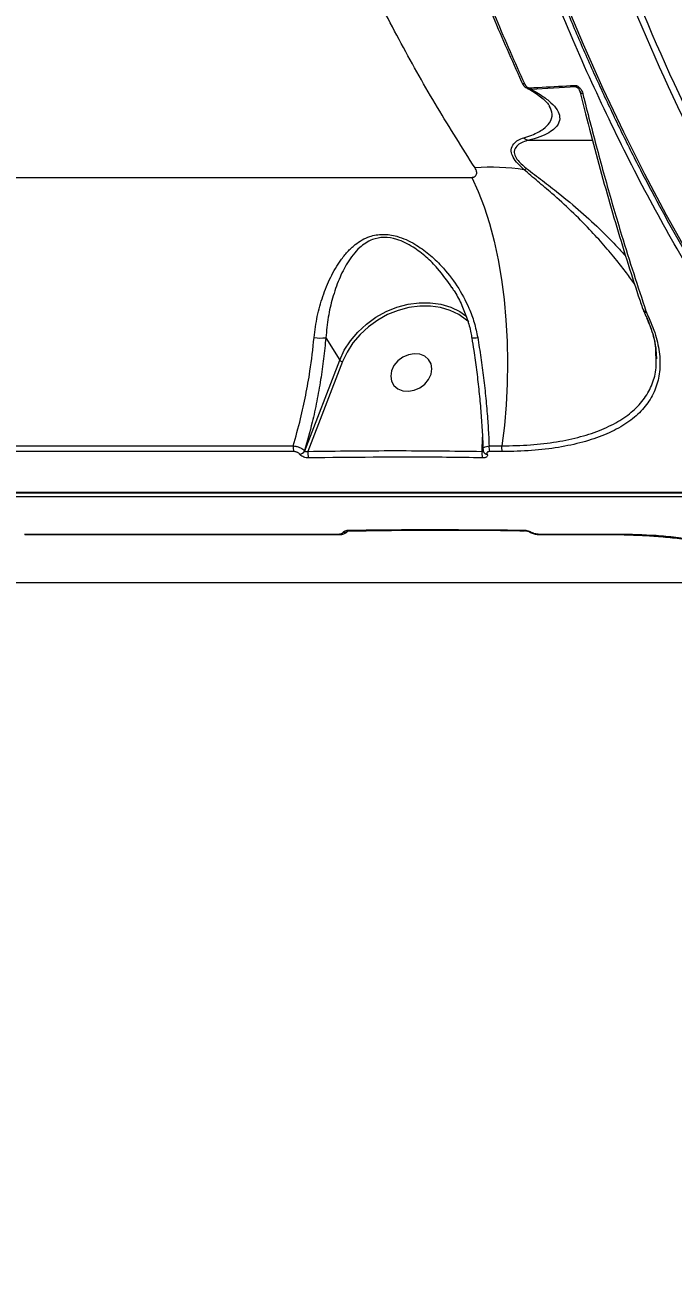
# Model space of a CAD drawing. Header units: millimetres. Extents: x -6028 to 5958, y -6064 to 4137.
# Drawn here: x -2965.4 to -2830.8, y 839.1 to 1097.6 of the extents above; entities that cross this region are included whole.
import ezdxf

# ---------------------------------------------------------------- set-up
doc = ezdxf.new("R2010")
doc.units = ezdxf.units.MM
for name, color, linetype in [('DIKOM_ОБЪЕКТ', 7, 'Continuous'), ('DIKOM_РАЗМЕР_ЗОНА', 7, 'Continuous'), ('DIKOM_РАЗМЕР_ОБЪЕКТА', 7, 'Continuous')]:
    doc.layers.add(name, color=color, linetype=linetype)
doc.styles.add('style1', font='arial.ttf', dxfattribs={"width": 0.8})
doc.dimstyles.new('1-50', dxfattribs={"dimtxt": 300, "dimasz": 200, "dimexe": 100, "dimexo": 0, "dimgap": 100, "dimtad": 1, "dimtxsty": 'style1', "dimcen": 200, "dimclrd": 7, "dimclre": 7, "dimclrt": 7, "dimadec": 1, "dimazin": 2, "dimtfac": 1, "dimtmove": 0, "dimatfit": 2, "dimfxl": 0, "dimlwd": 25, "dimlwe": 18, "dimarcsym": 0})

# ---------------------------------------------------------------- blocks, each defined once
blk = doc.blocks.new('*D9')
at = {"layer": 'Defpoints', "color": 0, "transparency": 16777216}
for p in [(-6027.56, 1459.58), (4556.58, 1382.7), (4556.58, -5964.37)]:
    blk.add_point(p, dxfattribs=at)
at = {"layer": 'DIKOM_РАЗМЕР_ЗОНА', "color": 7, "lineweight": 18, "transparency": 16777216}
for p, q in [((-6027.56, 1459.58), (-6027.56, -6064.37)), ((4556.58, 1382.7), (4556.58, -6064.37))]:
    blk.add_line(p, q, dxfattribs=at)
at = {"layer": 'DIKOM_РАЗМЕР_ЗОНА', "color": 7, "lineweight": 25, "transparency": 16777216}
blk.add_line((-5827.56, -5964.37), (4356.58, -5964.37), dxfattribs=at)
at = {"layer": 'DIKOM_РАЗМЕР_ЗОНА', "color": 7, "transparency": 16777216}
for points in [[(-5827.56, -5931.03), (-5827.56, -5997.7), (-6027.56, -5964.37)], [(4356.58, -5931.03), (4356.58, -5997.7), (4556.58, -5964.37)]]:
    blk.add_solid(points, dxfattribs=at)
at = {"layer": 'DIKOM_РАЗМЕР_ЗОНА', "color": 7, "transparency": 16777216, "insert": (157.08, -5711.2), "char_height": 300, "attachment_point": 5, "style": 'style1'}
blk.add_mtext('10600', dxfattribs=at)
blk = doc.blocks.new('*D12')
at = {"layer": 'Defpoints', "color": 0, "transparency": 16777216}
for p in [(3056.58, 1987.9), (-4027.97, 676.5), (3056.58, -3714.77)]:
    blk.add_point(p, dxfattribs=at)
at = {"layer": 'DIKOM_РАЗМЕР_ОБЪЕКТА', "color": 7, "lineweight": 18, "transparency": 16777216}
for p, q in [((3056.58, 1987.9), (3056.58, -3814.77)), ((-4027.97, 676.5), (-4027.97, -3814.77))]:
    blk.add_line(p, q, dxfattribs=at)
at = {"layer": 'DIKOM_РАЗМЕР_ОБЪЕКТА', "color": 7, "lineweight": 25, "transparency": 16777216}
blk.add_line((-3827.97, -3714.77), (2856.58, -3714.77), dxfattribs=at)
at = {"layer": 'DIKOM_РАЗМЕР_ОБЪЕКТА', "color": 7, "transparency": 16777216}
for points in [[(-3827.97, -3681.44), (-3827.97, -3748.11), (-4027.97, -3714.77)], [(2856.58, -3681.44), (2856.58, -3748.11), (3056.58, -3714.77)]]:
    blk.add_solid(points, dxfattribs=at)
at = {"layer": 'DIKOM_РАЗМЕР_ОБЪЕКТА', "color": 7, "transparency": 16777216, "insert": (20, -3461.6), "char_height": 300, "attachment_point": 5, "style": 'style1'}
blk.add_mtext('7100', dxfattribs=at)

msp = doc.modelspace()

# ---------------------------------------------------------------- linework, layer by layer
at = {"layer": 'DIKOM_ОБЪЕКТ', "color": 7, "linetype": 'Continuous', "lineweight": 15}
for p, q in [((-2851.021, 1084.691), (-2860.275, 1084.173)), ((-2850.506, 1084.371), (-2851.021, 1084.691)), ((-2850.179, 1083.74), (-2850.134, 1083.556)), ((-2856.498, 1080.635), (-2856.509, 1080.669)), ((-2860.784, 1073.614), (-2847.592, 1073.614)), ((-3020.015, 1065.899), (-2872.605, 1065.899)), ((-2837.113, 1038.53), (-2837.109, 1038.518)), ((-2836.472, 1038.073), (-2836.462, 1038.043)), ((-2836.462, 1038.043), (-2836.372, 1037.819)), ((-2902.933, 1032.585), (-2900.056, 1027.949)), ((-2872.613, 1032.542), (-2872.611, 1032.539)), ((-2834.373, 1028.209), (-2834.403, 1029.284)), ((-2834.356, 1029.226), (-2834.277, 1028.173)), ((-2907.321, 1009.118), (-2900.056, 1027.949)), ((-2899.455, 1027.629), (-2906.647, 1008.987)), ((-2870.506, 1008.987), (-2870.424, 1011.908)), ((-2972.193, 1010.124), (-2909.709, 1010.124)), ((-2909.578, 1008.941), (-2972.107, 1008.941)), ((-2908.385, 1008.414), (-2908.393, 1008.428)), ((-2907.329, 1009.132), (-2907.321, 1009.118)), ((-2869.459, 1008.428), (-2869.45, 1008.414)), ((-2869.042, 1010.124), (-2866.371, 1010.124)), ((-2866.209, 1008.941), (-2868.882, 1008.941)), ((-3071.655, 1000.542), (-2794.242, 1000.542)), ((-3071.655, 1000.407), (-2793.984, 1000.407)), ((-2793.347, 999.54), (-3071.656, 999.54)), ((-2898.122, 992.495), (-2898.112, 992.495)), ((-2861.667, 992.521), (-2861.657, 992.521)), ((-2965.499, 991.819), (-2900.358, 991.819)), ((-2965.406, 991.705), (-2965.4, 991.705)), ((-2965.4, 991.705), (-2900.209, 991.705)), ((-2858.736, 991.819), (-2841.205, 991.819)), ((-2858.564, 991.705), (-2858.554, 991.705)), ((-2858.554, 991.705), (-2841.009, 991.705)), ((-2841.009, 991.705), (-2840.996, 991.705)), ((-3033.655, 981.771), (-2795.57, 981.771))]:
    msp.add_line(p, q, dxfattribs=at)
at = {"layer": 'DIKOM_ОБЪЕКТ', "color": 7, "linetype": 'Continuous', "lineweight": 15, "flags": 128}
for points in [[(-2853.489, 1102.988), (-2849.52, 1093.544), (-2845.411, 1084.328), (-2841.167, 1075.347), (-2836.79, 1066.609), (-2832.284, 1058.121), (-2827.654, 1049.891)], [(-2872.605, 1065.899), (-2871.287, 1062.977), (-2870.076, 1059.775), (-2868.983, 1056.319), (-2868.016, 1052.634), (-2867.182, 1048.75), (-2866.488, 1044.696), (-2865.939, 1040.505), (-2865.539, 1036.209), (-2865.292, 1031.842), (-2865.199, 1027.436), (-2865.262, 1023.028), (-2865.48, 1018.65), (-2865.85, 1014.338), (-2866.371, 1010.124)], [(-2900.056, 1027.949), (-2899.093, 1030.003), (-2897.829, 1031.961), (-2896.292, 1033.779), (-2894.516, 1035.419), (-2892.539, 1036.845), (-2890.404, 1038.024), (-2888.159, 1038.932), (-2885.852, 1039.549), (-2883.534, 1039.861), (-2881.256, 1039.861), (-2879.067, 1039.549), (-2877.016, 1038.932), (-2875.146, 1038.024), (-2873.843, 1037.128)], [(-2873.275, 1035.866), (-2873.704, 1036.254), (-2875.3, 1037.398), (-2877.113, 1038.279), (-2879.102, 1038.877), (-2881.225, 1039.179), (-2883.434, 1039.179), (-2885.682, 1038.877), (-2887.919, 1038.279), (-2890.096, 1037.398), (-2892.166, 1036.254), (-2894.083, 1034.872), (-2895.805, 1033.282), (-2897.296, 1031.518), (-2898.521, 1029.62), (-2899.455, 1027.629)], [(-2885.792, 1021.468), (-2884.574, 1021.678), (-2883.407, 1022.187), (-2882.383, 1022.953), (-2881.587, 1023.914), (-2881.082, 1024.992), (-2880.911, 1026.1), (-2881.086, 1027.148), (-2881.593, 1028.051), (-2882.391, 1028.736), (-2883.417, 1029.148), (-2884.585, 1029.253), (-2885.803, 1029.043), (-2886.971, 1028.534), (-2887.994, 1027.768), (-2888.79, 1026.807), (-2889.295, 1025.729), (-2889.466, 1024.621), (-2889.291, 1023.573), (-2888.784, 1022.67), (-2887.986, 1021.984), (-2886.961, 1021.573), (-2885.792, 1021.468)]]:
    msp.add_lwpolyline(points, dxfattribs=at)
at = {"layer": 'DIKOM_ОБЪЕКТ', "color": 7, "linetype": 'Continuous', "lineweight": 15}
for centre, radius, start, end in [((-2418.844, 1274.931), 454.677, 199.86925, 209.01132), ((-2418.55, 1275.125), 453.667, 199.86926, 209.01148), ((-2861.945, 1085.773), 0.349, 172.01734, 205.45689), ((-2861.797, 1085.935), 0.558, 213.93416, 278.36809), ((-2860.048, 1084.718), 0.59, 202.19675, 247.30192), ((-2850.799, 1085.254), 0.606, 203.43457, 248.52545), ((-2849.569, 1083.948), 0.656, 199.73804, 268.00232), ((-2868.633, 1022.682), 45.318, 81.28125, 94.21395), ((-2862.465, 1069.392), 2.039, 290.11752, 306.20349), ((-2836.432, 1038.808), 0.735, 202.77678, 266.89587), ((-2836.414, 1038.787), 0.745, 200.86089, 266.26455), ((-2903.939, 1041.471), 8.942, 260.79988, 276.45952), ((-2872.503, 1038.241), 5.703, 268.91712, 281.0333), ((-2899.338, 1028.572), 0.95, 220.90038, 262.90718), ((-2907.378, 1009.783), 2.356, 171.69008, 200.94181), ((-2908.418, 1009.622), 1.194, 271.21509, 335.78723), ((-2908.41, 1009.608), 1.194, 271.2029, 335.7876), ((-2904.427, 1008.532), 2.266, 168.41839, 203.21623), ((-2868.42, 1008.469), 2.149, 166.06442, 202.73512), ((-2869.487, 1009.17), 0.743, 212.31204, 272.20176), ((-2869.479, 1009.155), 0.742, 211.91317, 272.23511), ((-2867.114, 1009.783), 1.958, 169.96387, 205.44441), ((-2899.073, 993.175), 0.986, 256.90138, 311.95634), ((-2898.092, 992.704), 0.211, 206.1789, 261.9061), ((-2861.635, 992.735), 0.216, 206.81402, 261.62232), ((-2900.184, 991.891), 0.188, 202.48528, 261.70521), ((-2860.439, 992.616), 0.411, 239.97136, 289.27978), ((-2858.533, 991.938), 0.235, 210.411, 262.57999), ((-2840.993, 991.957), 0.253, 213.06778, 266.27175)]:
    msp.add_arc(centre, radius, start, end, dxfattribs=at)
for points, knots in [([(-2794.242, 1000.542), (-2796.269, 1002.879), (-2801.774, 1009.224), (-2810.471, 1020.524), (-2820.205, 1034.693), (-2829.528, 1049.932), (-2838.402, 1066.148), (-2846.784, 1083.273), (-2854.642, 1101.259), (-2861.955, 1120.094), (-2868.719, 1139.731), (-2874.92, 1160.1), (-2880.528, 1181.106), (-2885.518, 1202.651), (-2889.868, 1224.675), (-2893.557, 1247.147), (-2896.593, 1270.024), (-2898.971, 1293.23), (-2900.683, 1316.656), (-2901.718, 1340.194), (-2902.068, 1363.771), (-2901.718, 1387.348), (-2900.683, 1410.886), (-2898.971, 1434.312), (-2896.593, 1457.518), (-2893.557, 1480.394), (-2889.868, 1502.868), (-2885.518, 1524.891), (-2880.528, 1546.436), (-2874.919, 1567.442), (-2868.719, 1587.811), (-2861.955, 1607.448), (-2854.982, 1625.402), (-2847.892, 1641.78), (-2840.773, 1656.698), (-2833.273, 1670.96), (-2825.427, 1684.501), (-2817.308, 1697.207), (-2808.936, 1709.043), (-2801.246, 1718.926), (-2796.27, 1724.662), (-2794.242, 1726.999)], [0, 0, 0, 0, 0.0156535, 0.04249053, 0.0694123, 0.09637718, 0.12334185, 0.15026359, 0.17710068, 0.20393785, 0.23085951, 0.25782432, 0.28478906, 0.31171078, 0.33854788, 0.36538467, 0.39230604, 0.4192705, 0.44623497, 0.47315634, 0.49999313, 0.52683012, 0.55375168, 0.58071636, 0.607681, 0.63460258, 0.66143952, 0.68827653, 0.71519809, 0.74216275, 0.76912743, 0.79604901, 0.82288594, 0.84596412, 0.86916487, 0.89239289, 0.91562087, 0.93882159, 0.96158406, 0.9843466, 1, 1, 1, 1]), ([(-2871.963, 1067.878), (-2874.591, 1072.01), (-2879.85, 1080.28), (-2887.33, 1093.6), (-2894.487, 1107.545), (-2901.554, 1122.754), (-2908.461, 1139.298), (-2915.126, 1157.237), (-2921.265, 1175.87), (-2926.844, 1195.109), (-2931.83, 1214.867), (-2936.152, 1234.874), (-2939.805, 1255.089), (-2942.814, 1275.457), (-2945.21, 1296.133), (-2946.981, 1317.019), (-2948.112, 1338.02), (-2948.6, 1359.493), (-2948.386, 1381.394), (-2947.443, 1403.668), (-2945.783, 1425.8), (-2943.447, 1447.396), (-2940.462, 1468.408), (-2936.883, 1488.811), (-2932.69, 1508.847), (-2927.908, 1528.424), (-2922.565, 1547.452), (-2916.713, 1565.753), (-2910.373, 1583.299), (-2903.576, 1600.094), (-2896.311, 1616.211), (-2888.603, 1631.563), (-2880.522, 1646.165), (-2874.813, 1655.168), (-2871.963, 1659.663)], [0, 0, 0, 0, 0.0284581, 0.0569512, 0.0854444, 0.1139021, 0.1459255, 0.1780521, 0.21023, 0.2424063, 0.2745294, 0.3065505, 0.3375582, 0.3686636, 0.3998177, 0.4309708, 0.4620735, 0.4930794, 0.525948, 0.5588751, 0.5918026, 0.6246717, 0.656167, 0.6877611, 0.7194068, 0.7510542, 0.7826521, 0.8141501, 0.845049, 0.8760379, 0.9070735, 0.9381097, 0.9691002, 1, 1, 1, 1]), ([(-2900.723, 1362.769), (-2900.716, 1360.749), (-2900.696, 1354.889), (-2900.538, 1345.194), (-2900.195, 1333.696), (-2899.688, 1322.219), (-2899.02, 1310.774), (-2898.19, 1299.369), (-2897.199, 1288.013), (-2896.048, 1276.713), (-2894.737, 1265.478), (-2893.268, 1254.317), (-2891.642, 1243.239), (-2889.86, 1232.251), (-2887.923, 1221.362), (-2885.833, 1210.58), (-2883.591, 1199.912), (-2881.198, 1189.368), (-2878.658, 1178.955), (-2875.972, 1168.681), (-2873.14, 1158.553), (-2870.167, 1148.579), (-2867.053, 1138.767), (-2863.801, 1129.124), (-2860.415, 1119.657), (-2856.895, 1110.374), (-2853.245, 1101.281), (-2849.468, 1092.385), (-2845.565, 1083.692), (-2841.541, 1075.211), (-2837.398, 1066.946), (-2833.14, 1058.904), (-2828.768, 1051.091), (-2824.287, 1043.513), (-2819.7, 1036.175), (-2815.011, 1029.084), (-2810.222, 1022.244), (-2805.337, 1015.662), (-2800.361, 1009.341), (-2795.296, 1003.287), (-2790.146, 997.504), (-2784.916, 991.996), (-2779.609, 986.769), (-2774.23, 981.825), (-2768.781, 977.17), (-2763.269, 972.806), (-2757.696, 968.736), (-2752.067, 964.965), (-2746.387, 961.49), (-2740.657, 958.338), (-2736.039, 955.999), (-2733.318, 954.822), (-2732.535, 954.484)], [0, 0, 0, 0, 0.010755, 0.031188, 0.0516214, 0.0720549, 0.0924885, 0.1129222, 0.133356, 0.15379, 0.1742242, 0.1946585, 0.2150931, 0.235528, 0.2559631, 0.2763985, 0.2968343, 0.3172705, 0.337707, 0.3581439, 0.3785813, 0.3990192, 0.4194576, 0.4398966, 0.4603359, 0.480776, 0.5012166, 0.5216578, 0.5420995, 0.5625419, 0.5829848, 0.6034283, 0.6238724, 0.644317, 0.6647621, 0.6852074, 0.705653, 0.7260989, 0.7465444, 0.7669897, 0.7874344, 0.8078782, 0.8283207, 0.8487616, 0.8692003, 0.8896364, 0.9100693, 0.9304986, 0.9509234, 0.9713433, 0.9917579, 1, 1, 1, 1]), ([(-2862.291, 1085.822), (-2864.258, 1090.236), (-2868.193, 1099.065), (-2873.736, 1112.939), (-2879.031, 1127.224), (-2882.298, 1137.125), (-2883.932, 1142.075)], [0, 0, 0, 0, 0.2491215, 0.4982426, 0.7491216, 1, 1, 1, 1]), ([(-2883.383, 1141.733), (-2881.76, 1136.809), (-2878.512, 1126.96), (-2873.227, 1112.679), (-2867.667, 1098.744), (-2863.7, 1089.836), (-2861.716, 1085.382)], [0, 0, 0, 0, 0.2491205, 0.4982426, 0.7491208, 1, 1, 1, 1]), ([(-2862.234, 1085.634), (-2862.188, 1085.519), (-2862.059, 1085.193), (-2861.692, 1084.748), (-2861.324, 1084.515), (-2861.168, 1084.416)], [0, 0, 0, 0, 0.2401315, 0.6784022, 1, 1, 1, 1]), ([(-2861.716, 1085.382), (-2861.647, 1085.253), (-2861.527, 1085.025), (-2861.264, 1084.751), (-2861.017, 1084.587), (-2860.792, 1084.501), (-2860.66, 1084.497), (-2860.594, 1084.495)], [0, 0, 0, 0, 0.3196228, 0.5619141, 0.7279404, 0.8640492, 1, 1, 1, 1]), ([(-2861.127, 1084.395), (-2861.022, 1084.342), (-2860.301, 1083.973), (-2859.257, 1083.309), (-2858.022, 1082.422), (-2857.18, 1081.644), (-2856.654, 1081.021), (-2856.527, 1080.771), (-2856.476, 1080.672)], [0, 0, 0, 0, 0.0371473, 0.2558014, 0.4726777, 0.6872471, 0.8759721, 1, 1, 1, 1]), ([(-2860.275, 1084.173), (-2860.456, 1084.181), (-2860.748, 1084.193), (-2861.02, 1084.343), (-2861.125, 1084.401)], [0, 0, 0, 0, 0.6156363, 1, 1, 1, 1]), ([(-2860.275, 1084.173), (-2859.755, 1083.88), (-2858.342, 1083.085), (-2856.535, 1081.785), (-2855.057, 1080.282), (-2854.317, 1078.798), (-2854.37, 1077.555), (-2854.95, 1076.5), (-2855.854, 1075.622), (-2857.374, 1074.738), (-2859.099, 1074.072), (-2860.403, 1073.717), (-2860.784, 1073.614)], [0, 0, 0, 0, 0.0783343, 0.2125925, 0.3472656, 0.4817939, 0.6158496, 0.691666, 0.7820715, 0.87262, 0.9628123, 1, 1, 1, 1]), ([(-2860.594, 1084.495), (-2860.026, 1084.525), (-2857.184, 1084.677), (-2854.107, 1084.851), (-2851.612, 1084.998), (-2851.355, 1085.013)], [0, 0, 0, 0, 0.1831777, 0.9158899, 1, 1, 1, 1]), ([(-2851.355, 1085.013), (-2851.26, 1085.011), (-2851.07, 1085.007), (-2850.766, 1084.895), (-2850.444, 1084.694), (-2850.078, 1084.338), (-2849.763, 1083.84), (-2849.648, 1083.471), (-2849.592, 1083.292)], [0, 0, 0, 0, 0.1098643, 0.220059, 0.3257486, 0.492515, 0.7537177, 1, 1, 1, 1]), ([(-2850.784, 1084.622), (-2850.798, 1084.632), (-2850.824, 1084.649), (-2850.874, 1084.671), (-2850.911, 1084.683), (-2850.946, 1084.691), (-2850.984, 1084.696), (-2851.007, 1084.693), (-2851.021, 1084.691)], [0, 0, 0, 0, 0.2040985, 0.3720623, 0.5414339, 0.5895223, 0.7561744, 1, 1, 1, 1]), ([(-2850.783, 1084.624), (-2850.767, 1084.614), (-2850.718, 1084.583), (-2850.62, 1084.502), (-2850.465, 1084.335), (-2850.287, 1084.053), (-2850.231, 1083.844), (-2850.198, 1083.722)], [0, 0, 0, 0, 0.0368821, 0.1175296, 0.2735415, 0.5756896, 1, 1, 1, 1]), ([(-2850.134, 1083.556), (-2849.949, 1082.798), (-2849.052, 1079.124), (-2847.385, 1072.759), (-2845.135, 1064.491), (-2842.831, 1056.494), (-2840.474, 1048.768), (-2838.569, 1042.777), (-2837.431, 1039.449), (-2837.114, 1038.522)], [0, 0, 0, 0, 0.046372, 0.2248515, 0.4025398, 0.5795028, 0.755938, 0.9320355, 1, 1, 1, 1]), ([(-2849.592, 1083.292), (-2849.47, 1082.804), (-2848.861, 1080.364), (-2847.255, 1074.093), (-2844.712, 1064.704), (-2840.993, 1051.862), (-2838.178, 1043.278), (-2836.472, 1038.073)], [0, 0, 0, 0, 0.0299892, 0.1499525, 0.390072, 0.6301905, 1, 1, 1, 1]), ([(-2861.826, 1074.136), (-2861.259, 1074.318), (-2859.545, 1074.867), (-2857.651, 1075.906), (-2856.242, 1077.371), (-2855.755, 1078.953), (-2856.265, 1080.107), (-2856.498, 1080.635)], [0, 0, 0, 0, 0.1012178, 0.3058749, 0.5108553, 0.7761321, 1, 1, 1, 1]), ([(-2861.764, 1067.477), (-2862.334, 1068.01), (-2863.372, 1068.98), (-2864.313, 1070.436), (-2864.562, 1071.806), (-2864.019, 1072.891), (-2863.027, 1073.697), (-2862.227, 1073.99), (-2861.826, 1074.136)], [0, 0, 0, 0, 0.1672712, 0.3043175, 0.4416656, 0.6370106, 0.8182901, 1, 1, 1, 1]), ([(-2860.793, 1073.614), (-2860.793, 1073.614), (-2860.891, 1073.591), (-2861.421, 1073.459), (-2862.343, 1073.13), (-2863.367, 1072.426), (-2863.925, 1071.469), (-2863.699, 1070.279), (-2862.777, 1069.011), (-2861.802, 1068.198), (-2861.261, 1067.746)], [0, 0, 0, 0, 0.0002699, 0.041452, 0.2242962, 0.4065724, 0.5849798, 0.7124762, 0.8404537, 1, 1, 1, 1]), ([(-2861.826, 1074.136), (-2861.801, 1074.113), (-2861.654, 1073.972), (-2861.321, 1073.738), (-2860.979, 1073.658), (-2860.793, 1073.614)], [0, 0, 0, 0, 0.0844211, 0.5004099, 1, 1, 1, 1]), ([(-2860.784, 1073.614), (-2860.785, 1073.614), (-2860.788, 1073.614), (-2860.791, 1073.614), (-2860.792, 1073.614), (-2860.793, 1073.614)], [0, 0, 0, 0, 0.46763312, 0.82312625, 1, 1, 1, 1]), ([(-2872.605, 1065.899), (-2872.514, 1065.904), (-2872.325, 1065.917), (-2872.027, 1066.031), (-2871.771, 1066.246), (-2871.569, 1066.667), (-2871.601, 1067.1), (-2871.766, 1067.547), (-2871.885, 1067.746), (-2871.963, 1067.878)], [0, 0, 0, 0, 0.0767293, 0.1605253, 0.3174203, 0.4661251, 0.7624865, 0.8428407, 1, 1, 1, 1]), ([(-2838.853, 1043.776), (-2839.399, 1044.53), (-2840.502, 1046.052), (-2842.629, 1048.779), (-2845.166, 1051.809), (-2848.312, 1055.281), (-2851.935, 1058.907), (-2855.579, 1062.241), (-2858.941, 1065.065), (-2860.824, 1066.674), (-2861.764, 1067.477)], [0, 0, 0, 0, 0.1064195, 0.2147732, 0.3444245, 0.4741453, 0.6282407, 0.7823492, 0.8912974, 1, 1, 1, 1]), ([(-2861.261, 1067.746), (-2860.17, 1066.905), (-2857.986, 1065.222), (-2854.108, 1062.283), (-2849.926, 1058.774), (-2845.841, 1054.992), (-2842.755, 1051.86), (-2841.255, 1050.19), (-2840.704, 1049.577)], [0, 0, 0, 0, 0.1487315, 0.2978961, 0.5104114, 0.7228444, 0.8982745, 1, 1, 1, 1]), ([(-2905.369, 1032.643), (-2905.18, 1034.119), (-2904.801, 1037.073), (-2903.598, 1041.276), (-2902.004, 1045.218), (-2900.224, 1048.257), (-2898.475, 1050.458), (-2897, 1051.864), (-2895.447, 1052.933), (-2893.587, 1053.787), (-2891.135, 1054.22), (-2888.488, 1053.829), (-2886.253, 1053.002), (-2883.981, 1051.811), (-2881.482, 1050.013), (-2878.492, 1047.153), (-2875.583, 1043.434), (-2873.416, 1039.39), (-2872.059, 1035.751), (-2871.627, 1033.679), (-2871.411, 1032.643)], [0, 0, 0, 0, 0.07277454, 0.14562477, 0.22208458, 0.29851602, 0.34092607, 0.38329239, 0.41648332, 0.4496117, 0.4986431, 0.54778844, 0.58084642, 0.61396484, 0.67108284, 0.72831727, 0.81320456, 0.89807528, 0.94904801, 1, 1, 1, 1]), ([(-2876.771, 1043.046), (-2877.708, 1044.394), (-2879.279, 1046.652), (-2882.048, 1049.395), (-2884.334, 1051.166), (-2886.438, 1052.355), (-2888.465, 1053.174), (-2890.888, 1053.571), (-2893.077, 1053.134), (-2894.696, 1052.294), (-2896.04, 1051.242), (-2897.3, 1049.858), (-2898.78, 1047.708), (-2900.256, 1044.742), (-2901.561, 1040.939), (-2902.521, 1036.872), (-2902.795, 1034.025), (-2902.933, 1032.585)], [0, 0, 0, 0, 0.1037235, 0.1738601, 0.2453628, 0.2845505, 0.3247023, 0.3820786, 0.4393675, 0.4786029, 0.5189819, 0.5709725, 0.623722, 0.7188996, 0.8161632, 0.9070321, 1, 1, 1, 1]), ([(-2876.786, 1043.039), (-2876.574, 1042.726), (-2875.779, 1041.547), (-2874.676, 1039.354), (-2873.555, 1036.521), (-2872.879, 1034.237), (-2872.696, 1032.9), (-2872.646, 1032.537)], [0, 0, 0, 0, 0.09977909, 0.37571743, 0.64485994, 0.90360392, 1, 1, 1, 1]), ([(-2876.528, 1042.662), (-2876.562, 1042.732), (-2876.627, 1042.87), (-2876.723, 1042.988), (-2876.771, 1043.046)], [0, 0, 0, 0, 0.5089192, 1, 1, 1, 1]), ([(-2836.372, 1037.819), (-2835.745, 1036.417), (-2834.492, 1033.615), (-2833.605, 1029.64), (-2833.478, 1025.905), (-2834.188, 1022.468), (-2835.718, 1019.366), (-2838.052, 1016.632), (-2841.155, 1014.286), (-2844.988, 1012.348), (-2849.48, 1010.83), (-2854.565, 1009.748), (-2860.134, 1009.068), (-2864.183, 1008.983), (-2866.209, 1008.941)], [0, 0, 0, 0, 0.0836187, 0.1671665, 0.2504171, 0.3338514, 0.4173022, 0.5004887, 0.5837381, 0.6671368, 0.7504564, 0.8333944, 0.9166263, 1, 1, 1, 1]), ([(-2837.138, 1038.62), (-2837.118, 1038.541), (-2837.075, 1038.382), (-2836.983, 1038.232), (-2836.935, 1038.156)], [0, 0, 0, 0, 0.4900373, 1, 1, 1, 1]), ([(-2836.372, 1037.819), (-2836.461, 1037.831), (-2836.643, 1037.856), (-2836.848, 1037.975), (-2836.919, 1038.094), (-2836.95, 1038.147)], [0, 0, 0, 0, 0.3460002, 0.7102001, 1, 1, 1, 1]), ([(-2836.916, 1038.076), (-2836.513, 1037.198), (-2835.706, 1035.439), (-2834.912, 1032.909), (-2834.442, 1030.829), (-2834.379, 1029.643), (-2834.356, 1029.226)], [0, 0, 0, 0, 0.2829761, 0.566565, 0.8477147, 1, 1, 1, 1]), ([(-2834.403, 1029.284), (-2834.406, 1029.659), (-2834.419, 1031.245), (-2835.027, 1033.718), (-2835.957, 1035.868), (-2836.295, 1036.652)], [0, 0, 0, 0, 0.1645776, 0.6957224, 1, 1, 1, 1]), ([(-2909.709, 1010.124), (-2909.179, 1011.992), (-2908.204, 1015.431), (-2907.071, 1020.649), (-2906.059, 1026.297), (-2905.623, 1030.307), (-2905.369, 1032.643)], [0, 0, 0, 0, 0.2580773, 0.4750064, 0.6940749, 1, 1, 1, 1]), ([(-2902.933, 1032.585), (-2903.075, 1031.136), (-2903.357, 1028.239), (-2903.99, 1023.835), (-2904.782, 1019.421), (-2905.851, 1014.457), (-2906.787, 1011.086), (-2907.329, 1009.132)], [0, 0, 0, 0, 0.182558, 0.3651193, 0.5530304, 0.7409453, 1, 1, 1, 1]), ([(-2872.638, 1032.535), (-2872.497, 1031.674), (-2872.137, 1029.482), (-2871.653, 1025.931), (-2871.18, 1021.91), (-2870.797, 1017.906), (-2870.516, 1013.966), (-2870.358, 1011.131), (-2870.323, 1009.655), (-2870.318, 1009.427)], [0, 0, 0, 0, 0.1102914, 0.280711, 0.4521374, 0.6242144, 0.7965219, 0.9685465, 1, 1, 1, 1]), ([(-2871.411, 1032.643), (-2871.185, 1031.25), (-2870.733, 1028.463), (-2870.171, 1024.229), (-2869.701, 1019.983), (-2869.349, 1015.873), (-2869.144, 1012.593), (-2869.067, 1010.74), (-2869.042, 1010.124)], [0, 0, 0, 0, 0.182796, 0.3655919, 0.5537465, 0.7419027, 0.914191, 1, 1, 1, 1]), ([(-2866.371, 1010.124), (-2864.379, 1010.165), (-2860.407, 1010.248), (-2854.938, 1010.913), (-2849.943, 1011.972), (-2845.533, 1013.457), (-2841.765, 1015.354), (-2838.714, 1017.648), (-2836.405, 1020.322), (-2834.934, 1023.373), (-2834.253, 1026.017), (-2834.346, 1027.729), (-2834.373, 1028.209)], [0, 0, 0, 0, 0.1068287, 0.2130166, 0.3192318, 0.426061, 0.5320604, 0.63884, 0.7452006, 0.8513847, 0.958355, 1, 1, 1, 1]), ([(-2909.709, 1010.124), (-2909.536, 1010.102), (-2909.149, 1010.055), (-2908.623, 1009.907), (-2908.113, 1009.708), (-2907.677, 1009.473), (-2907.427, 1009.259), (-2907.341, 1009.147), (-2907.329, 1009.132)], [0, 0, 0, 0, 0.1805219, 0.4029531, 0.5309875, 0.749635, 0.9664221, 1, 1, 1, 1]), ([(-2908.393, 1008.428), (-2908.398, 1008.437), (-2908.438, 1008.505), (-2908.557, 1008.63), (-2908.772, 1008.761), (-2909.027, 1008.862), (-2909.293, 1008.929), (-2909.49, 1008.937), (-2909.578, 1008.941)], [0, 0, 0, 0, 0.03401635, 0.25226973, 0.47058431, 0.59785777, 0.81933491, 1, 1, 1, 1]), ([(-2906.509, 1007.639), (-2906.676, 1007.645), (-2907.01, 1007.658), (-2907.521, 1007.79), (-2907.959, 1007.991), (-2908.25, 1008.212), (-2908.347, 1008.357), (-2908.385, 1008.414)], [0, 0, 0, 0, 0.2182613, 0.436725, 0.6530096, 0.8657478, 1, 1, 1, 1]), ([(-2907.321, 1009.118), (-2907.309, 1009.098), (-2907.278, 1009.045), (-2907.175, 1008.98), (-2907.017, 1008.942), (-2906.831, 1008.941), (-2906.709, 1008.971), (-2906.647, 1008.987)], [0, 0, 0, 0, 0.1278198, 0.3309099, 0.5437893, 0.7682036, 1, 1, 1, 1]), ([(-2906.647, 1008.987), (-2900.608, 1009.063), (-2888.53, 1009.214), (-2876.515, 1009.063), (-2870.506, 1008.987)], [0, 0, 0, 0, 0.4999196, 1, 1, 1, 1]), ([(-2870.506, 1008.987), (-2870.455, 1008.971), (-2870.354, 1008.941), (-2870.241, 1008.942), (-2870.174, 1008.973), (-2870.173, 1009.017), (-2870.173, 1009.033)], [0, 0, 0, 0, 0.2894388, 0.5698146, 0.8358495, 1, 1, 1, 1]), ([(-2869.45, 1008.414), (-2869.424, 1008.357), (-2869.355, 1008.212), (-2869.389, 1007.99), (-2869.589, 1007.79), (-2869.936, 1007.658), (-2870.247, 1007.645), (-2870.402, 1007.639)], [0, 0, 0, 0, 0.1342656, 0.3469718, 0.5632884, 0.7817906, 1, 1, 1, 1]), ([(-2870.293, 1009.426), (-2870.274, 1009.518), (-2870.244, 1009.668), (-2869.998, 1009.871), (-2869.632, 1010.041), (-2869.239, 1010.096), (-2869.042, 1010.124)], [0, 0, 0, 0, 0.2701034, 0.4408561, 0.7186255, 1, 1, 1, 1]), ([(-2870.279, 1009.4), (-2870.278, 1009.303), (-2870.276, 1009.078), (-2870.169, 1008.886), (-2870.109, 1008.777)], [0, 0, 0, 0, 0.4351672, 1, 1, 1, 1]), ([(-2870.118, 1008.778), (-2870.115, 1008.773), (-2870.111, 1008.766), (-2870.107, 1008.759), (-2870.106, 1008.758)], [0, 0, 0, 0, 0.7839958, 1, 1, 1, 1]), ([(-2868.882, 1008.941), (-2868.884, 1008.941), (-2868.985, 1008.941), (-2869.176, 1008.921), (-2869.362, 1008.845), (-2869.482, 1008.735), (-2869.532, 1008.6), (-2869.482, 1008.483), (-2869.459, 1008.428)], [0, 0, 0, 0, 0.0043092, 0.2197731, 0.4355012, 0.5682186, 0.7937901, 1, 1, 1, 1]), ([(-2866.209, 1008.941), (-2866.244, 1009.011), (-2866.315, 1009.15), (-2866.379, 1009.456), (-2866.404, 1009.794), (-2866.382, 1010.014), (-2866.371, 1010.124)], [0, 0, 0, 0, 0.249981, 0.4999991, 0.7499972, 1, 1, 1, 1]), ([(-2870.402, 1007.639), (-2871.022, 1007.649), (-2874.124, 1007.7), (-2886.129, 1007.846), (-2897.567, 1007.73), (-2906.509, 1007.639)], [0, 0, 0, 0, 0.0517121, 0.2585528, 1, 1, 1, 1]), ([(-2900.212, 991.711), (-2900.151, 991.709), (-2899.782, 991.701), (-2899.238, 991.815), (-2898.672, 992.078), (-2898.461, 992.357), (-2898.378, 992.467)], [0, 0, 0, 0, 0.081705, 0.4926656, 0.8008603, 1, 1, 1, 1]), ([(-2899.296, 992.214), (-2899.291, 992.226), (-2899.256, 992.31), (-2899.108, 992.447), (-2898.759, 992.579), (-2898.441, 992.6), (-2898.282, 992.611)], [0, 0, 0, 0, 0.0523633, 0.3650346, 0.6826905, 1, 1, 1, 1]), ([(-2898.442, 992.45), (-2898.439, 992.451), (-2898.433, 992.454), (-2898.348, 992.476), (-2898.196, 992.496), (-2898.052, 992.493), (-2897.976, 992.492)], [0, 0, 0, 0, 0.1936131, 0.4161046, 0.687886, 1, 1, 1, 1]), ([(-2898.282, 992.611), (-2897.658, 992.62), (-2894.537, 992.665), (-2882.36, 992.8), (-2870.851, 992.709), (-2861.828, 992.637)], [0, 0, 0, 0, 0.0512224, 0.256124, 1, 1, 1, 1]), ([(-2898.121, 992.465), (-2893.412, 992.53), (-2882.523, 992.679), (-2870.375, 992.662), (-2862.952, 992.52), (-2861.666, 992.496)], [0, 0, 0, 0, 0.38645444, 0.89374427, 1, 1, 1, 1]), ([(-2861.828, 992.637), (-2861.777, 992.636), (-2861.568, 992.63), (-2861.179, 992.573), (-2860.688, 992.433), (-2860.432, 992.296), (-2860.303, 992.228)], [0, 0, 0, 0, 0.0963086, 0.3984772, 0.6990983, 1, 1, 1, 1]), ([(-2861.657, 992.519), (-2861.634, 992.519), (-2861.537, 992.52), (-2861.316, 992.493), (-2861.039, 992.43), (-2860.814, 992.349), (-2860.682, 992.284), (-2860.65, 992.263), (-2860.645, 992.26)], [0, 0, 0, 0, 0.0695118, 0.302856, 0.5545787, 0.7783446, 0.9662927, 1, 1, 1, 1]), ([(-2900.358, 991.819), (-2900.197, 991.827), (-2899.875, 991.843), (-2899.513, 991.967), (-2899.345, 992.106), (-2899.305, 992.195), (-2899.296, 992.214)], [0, 0, 0, 0, 0.30775138, 0.61589375, 0.91908765, 1, 1, 1, 1]), ([(-2860.635, 992.264), (-2860.591, 992.235), (-2860.328, 992.06), (-2859.729, 991.854), (-2859.033, 991.7), (-2858.664, 991.72), (-2858.564, 991.725)], [0, 0, 0, 0, 0.0778976, 0.4717758, 0.8574435, 1, 1, 1, 1]), ([(-2860.303, 992.228), (-2860.175, 992.16), (-2859.918, 992.024), (-2859.428, 991.885), (-2859.023, 991.825), (-2858.801, 991.82), (-2858.736, 991.819)], [0, 0, 0, 0, 0.2927572, 0.5850076, 0.878821, 1, 1, 1, 1]), ([(-2841.205, 991.819), (-2838.619, 991.754), (-2834.702, 991.655), (-2829.223, 991.068), (-2826.415, 990.638), (-2825.011, 990.423)], [0, 0, 0, 0, 0.492765, 0.7463869, 1, 1, 1, 1]), ([(-2840.99, 991.618), (-2840.794, 991.621), (-2839.406, 991.637), (-2836.709, 991.521), (-2832.916, 991.269), (-2829.029, 990.842), (-2826.372, 990.494), (-2825.016, 990.259), (-2824.977, 990.252)], [0, 0, 0, 0, 0.0391426, 0.2760767, 0.5143738, 0.7535162, 0.9929203, 1, 1, 1, 1])]:
    msp.add_open_spline(points, degree=3, knots=knots, dxfattribs=at)

# ---------------------------------------------------------------- dimensions: what is measured, and where the dimension line sits
at = {"layer": 'DIKOM_РАЗМЕР_ЗОНА'}
dim = msp.add_linear_dim(base=(4556.575, -5964.368), p1=(-6027.562, 1459.576), p2=(4556.575, 1382.704), text='10600', dimstyle='1-50', dxfattribs=at)
dim.commit()
dim.dimension.update_dxf_attribs({"geometry": '*D9', "text_midpoint": (157.08, -5964.368), "dimtype": 160})
at = {"layer": 'DIKOM_РАЗМЕР_ОБЪЕКТА'}
dim = msp.add_linear_dim(base=(3056.575, -3714.774), p1=(-4027.972, 676.501), p2=(3056.575, 1987.897), text='7100', dimstyle='1-50', dxfattribs=at)
dim.commit()
dim.dimension.update_dxf_attribs({"geometry": '*D12', "text_midpoint": (20, -3714.774), "dimtype": 160})

doc.saveas('drawing.dxf')
